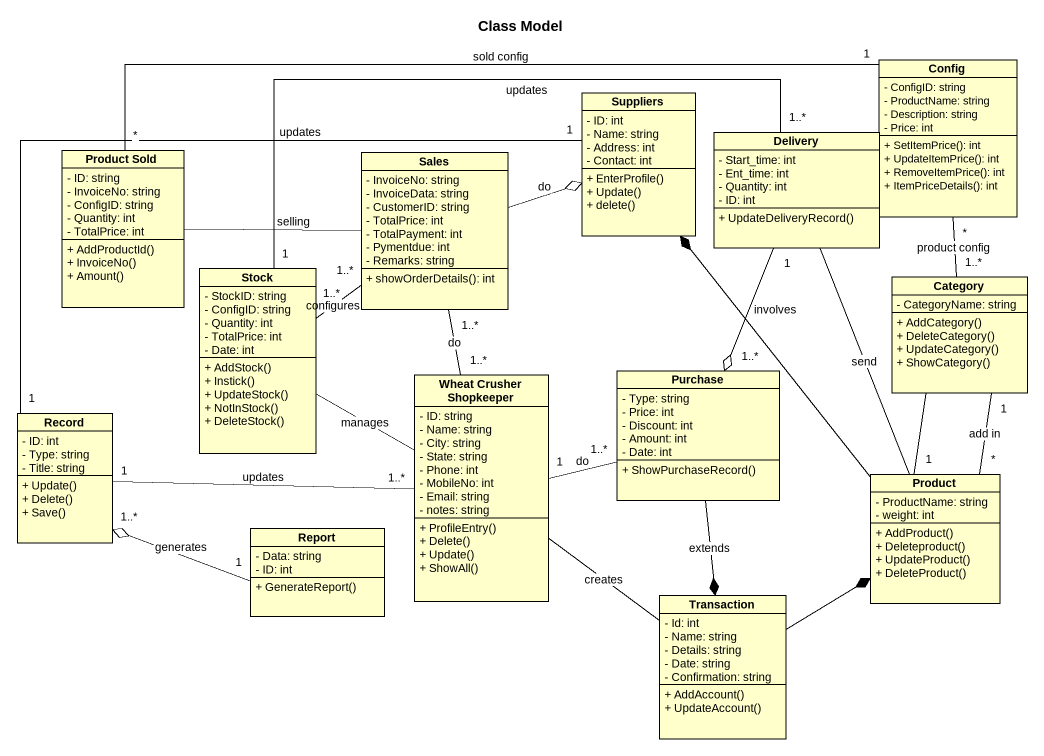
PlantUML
@startuml
title Class Model
hide circle
hide empty members
skinparam classAttributeIconSize 0
class Config {
  - ConfigID: string
  - ProductName: string
  - Description: string
  - Price: int
  + SetItemPrice(): int
  + UpdateItemPrice(): int
  + RemoveItemPrice(): int
  + ItemPriceDetails(): int
}
class Suppliers {
  - ID: int
  - Name: string
  - Address: int
  - Contact: int
  + EnterProfile()
  + Update()
  + delete()
}
class "Product Sold" as Product_Sold {
  - ID: string
  - InvoiceNo: string
  - ConfigID: string
  - Quantity: int
  - TotalPrice: int
  + AddProductId()
  + InvoiceNo()
  + Amount()
}
class Sales {
  - InvoiceNo: string
  - InvoiceData: string
  - CustomerID: string
  - TotalPrice: int
  - TotalPayment: int
  - Pymentdue: int
  - Remarks: string
  + showOrderDetails(): int
}
class Delivery {
  - Start_time: int
  - Ent_time: int
  - Quantity: int
  - ID: int
  + UpdateDeliveryRecord()
}
class Stock {
  - StockID: string
  - ConfigID: string
  - Quantity: int
  - TotalPrice: int
  - Date: int
  + AddStock()
  + Instick()
  + UpdateStock()
  + NotInStock()
  + DeleteStock()
}
class Category {
  - CategoryName: string
  + AddCategory()
  + DeleteCategory()
  + UpdateCategory()
  + ShowCategory()
}
class "Record" as Record_ {
  - ID: int
  - Type: string
  - Title: string
  + Update()
  + Delete()
  + Save()
}
class "Wheat Crusher Shopkeeper" as Wheat_Crusher_Shopkeeper {
  - ID: string
  - Name: string
  - City: string
  - State: string
  - Phone: int
  - MobileNo: int
  - Email: string
  - notes: string
  + ProfileEntry()
  + Delete()
  + Update()
  + ShowAll()
}
class Purchase {
  - Type: string
  - Price: int
  - Discount: int
  - Amount: int
  - Date: int
  + ShowPurchaseRecord()
}
class Product {
  - ProductName: string
  - weight: int
  + AddProduct()
  + Deleteproduct()
  + UpdateProduct()
  + DeleteProduct()
}
class Report {
  - Data: string
  - ID: int
  + GenerateReport()
}
class Transaction {
  - Id: int
  - Name: string
  - Details: string
  - Date: string
  - Confirmation: string
  + AddAccount()
  + UpdateAccount()
}
Config "1" -left- "*" Product_Sold : sold config
Config "*" -- "1..*" Category : product config
Suppliers "1" -left- "1" Record_ : updates
Sales -right-o Suppliers : do
Sales -left- Product_Sold : selling
Sales "1..*" -- "1..*" Stock : configures
Delivery "1..*" -left- "1" Stock : updates
Delivery "1" --o "1..*" Purchase : involves
Delivery -- Product : send
Category -- "1" Product
Category "1" -- "*" Product : add in
Wheat_Crusher_Shopkeeper "1..*" -up- "1..*" Sales : do
Wheat_Crusher_Shopkeeper -left- Stock : manages
Wheat_Crusher_Shopkeeper "1..*" -left- "1" Record_ : updates
Wheat_Crusher_Shopkeeper "1" -right- "1..*" Purchase : do
Wheat_Crusher_Shopkeeper -- Transaction : creates
Purchase --* Transaction : extends
Product -up-* Suppliers
Report "1" -left-o "1..*" Record_ : generates
Transaction -up-* Product
@enduml
